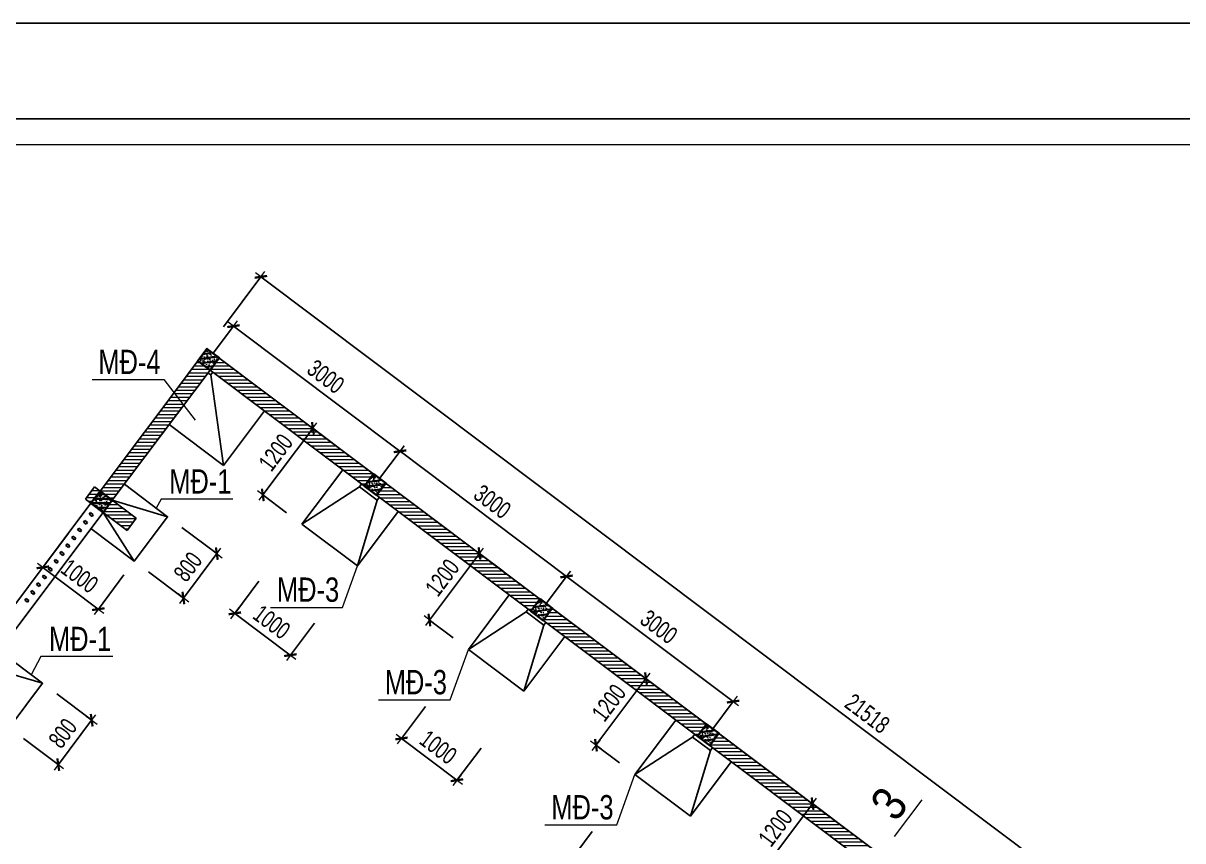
# Model space of a CAD drawing. Header units: millimetres. Extents: x 1360663 to 1465788, y -143522 to -69272.
# Drawn here: x 1401775 to 1418475, y -81044 to -69272 of the extents above; entities that cross this region are included whole.
import ezdxf
from ezdxf.enums import TextEntityAlignment as Align

# ---------------------------------------------------------------- set-up
doc = ezdxf.new("R2010")
doc.units = ezdxf.units.MM
doc.header["$MEASUREMENT"] = 0
doc.header["$PDMODE"] = 3
for name, color, linetype, lineweight in [('CDC-KHUNGTEN', 7, 'Continuous', 20), ('CDC_02.DIM', 1, 'Continuous', 18), ('CDC_03.BORDER', 3, 'Continuous', 25), ('CDC_06.TEXT', 2, 'Continuous', 18), ('CDC_07.TEXTCOL', 3, 'Continuous', 18), ('CDC_09.COLUMN', 4, 'Continuous', 35), ('CDC_10.HATCH', 251, 'Continuous', 9), ('CDC_11.NOTE', 8, 'Continuous', 18), ('Hatch1', 250, 'Continuous', 5)]:
    doc.layers.add(name, color=color, linetype=linetype, lineweight=lineweight)
doc.layers.add('CDC.10.HATCH', color=9, linetype='Continuous')
doc.styles.add('1', font='arial.ttf', dxfattribs={"width": 0.7})
doc.styles.add('ARIAL', font='arial.ttf', dxfattribs={"width": 0.85})
doc.styles.add('MIDTEXT', font='arial.ttf', dxfattribs={"width": 0.75, "height": 350})
doc.dimstyles.new('X1', dxfattribs={"dimtxt": 250, "dimasz": 0.8, "dimexe": 0, "dimexo": 0, "dimgap": 90, "dimtad": 1, "dimdec": 0, "dimzin": 13, "dimdsep": 46, "dimtxsty": '1', "dimblk1": 'CHEO', "dimblk2": 'CHEO', "dimsah": 1, "dimcen": 0, "dimclrd": 256, "dimclre": 256, "dimclrt": 3, "dimadec": 0, "dimazin": 0, "dimtfac": 1, "dimtdec": 0, "dimtix": 1, "dimtmove": 2, "dimatfit": 3, "dimldrblk": 'CHEO', "dimfxl": 1, "dimtolj": 1, "dimtzin": 13, "dimarcsym": 0})

# ---------------------------------------------------------------- blocks, each defined once
blk = doc.blocks.new('CHEO')
at = {"layer": 'CDC_02.DIM'}
for points in [[(-121, 0), (121, 0)], [(0, 121), (0, -121)]]:
    blk.add_lwpolyline(points, dxfattribs=at)
at = {"layer": 'CDC_02.DIM', "color": 2, "const_width": 40}
blk.add_lwpolyline([(80, 80), (-80, -81)], dxfattribs=at)
blk = doc.blocks.new('*D8')
at = {"layer": 'CDC_02.DIM', "lineweight": -2, "transparency": 16777216}
for p, q in [((1404658, -73644), (1405198, -72924)), ((1422403, -85847), (1405199, -72925)), ((1421863, -86567), (1422404, -85847))]:
    blk.add_line(p, q, dxfattribs=at)
at = {"layer": 'Defpoints', "color": 0, "transparency": 16777216}
for p in [(1405198, -72924), (1404658, -73644), (1421863, -86567)]:
    blk.add_point(p, dxfattribs=at)
at = {"layer": 'CDC_02.DIM', "lineweight": -2, "transparency": 16777216, "xscale": 0.8, "yscale": 0.8, "zscale": 0.8}
for p, rotation in [((1405198, -72924), 143.0896064855311), ((1422404, -85847), 323.0896064855311)]:
    blk.add_blockref('CHEO', p, dxfattribs=dict(at, rotation=rotation))
at = {"layer": 'CDC_02.DIM', "color": 3, "transparency": 16777216, "insert": (1413932, -79212), "char_height": 250, "attachment_point": 5, "rotation": 323.0896, "style": '1'}
blk.add_mtext('\\A1;21518', dxfattribs=at)
blk = doc.blocks.new('*D24')
at = {"layer": 'CDC_02.DIM', "lineweight": -2, "transparency": 16777216}
for p, q in [((1402258, -78930), (1402761, -79307)), ((1402281, -79946), (1402760, -79308)), ((1401778, -79569), (1402280, -79947))]:
    blk.add_line(p, q, dxfattribs=at)
at = {"layer": 'Defpoints', "color": 0, "transparency": 16777216}
for p in [(1402258, -78930), (1402761, -79307), (1401778, -79569)]:
    blk.add_point(p, dxfattribs=at)
at = {"layer": 'CDC_02.DIM', "lineweight": -2, "transparency": 16777216, "xscale": 0.8, "yscale": 0.8, "zscale": 0.8}
for p, rotation in [((1402761, -79307), 53.087991526199), ((1402280, -79947), 233.087991526199)]:
    blk.add_blockref('CHEO', p, dxfattribs=dict(at, rotation=rotation))
at = {"layer": 'CDC_02.DIM', "color": 3, "transparency": 16777216, "insert": (1402346, -79496), "char_height": 250, "attachment_point": 5, "rotation": 53.088, "style": '1'}
blk.add_mtext('\\A1;800', dxfattribs=at)
blk = doc.blocks.new('*D38')
at = {"layer": 'CDC_02.DIM', "lineweight": -2, "transparency": 16777216}
for p, q in [((1404060, -76531), (1404563, -76909)), ((1404083, -77548), (1404562, -76909)), ((1403580, -77171), (1404082, -77548))]:
    blk.add_line(p, q, dxfattribs=at)
at = {"layer": 'Defpoints', "color": 0, "transparency": 16777216}
for p in [(1404060, -76531), (1404563, -76909), (1403580, -77171)]:
    blk.add_point(p, dxfattribs=at)
at = {"layer": 'CDC_02.DIM', "lineweight": -2, "transparency": 16777216, "xscale": 0.8, "yscale": 0.8, "zscale": 0.8}
for p, rotation in [((1404563, -76909), 53.08799152621296), ((1404082, -77548), 233.087991526213)]:
    blk.add_blockref('CHEO', p, dxfattribs=dict(at, rotation=rotation))
at = {"layer": 'CDC_02.DIM', "color": 3, "transparency": 16777216, "insert": (1404148, -77098), "char_height": 250, "attachment_point": 5, "rotation": 53.088, "style": '1'}
blk.add_mtext('\\A1;800', dxfattribs=at)
blk = doc.blocks.new('*D39')
at = {"layer": 'CDC_02.DIM', "lineweight": -2, "transparency": 16777216}
for p, q in [((1402426, -76615), (1402057, -77107)), ((1402856, -77707), (1402058, -77107)), ((1403226, -77216), (1402857, -77708))]:
    blk.add_line(p, q, dxfattribs=at)
at = {"layer": 'Defpoints', "color": 0, "transparency": 16777216}
for p in [(1402426, -76615), (1402057, -77107), (1403226, -77216)]:
    blk.add_point(p, dxfattribs=at)
at = {"layer": 'CDC_02.DIM', "lineweight": -2, "transparency": 16777216, "xscale": 0.8, "yscale": 0.8, "zscale": 0.8}
for p, rotation in [((1402057, -77107), 143.087991527727), ((1402857, -77708), 323.087991527727)]:
    blk.add_blockref('CHEO', p, dxfattribs=dict(at, rotation=rotation))
at = {"layer": 'CDC_02.DIM', "color": 3, "transparency": 16777216, "insert": (1402588, -77233), "char_height": 250, "attachment_point": 5, "rotation": 323.088, "style": '1'}
blk.add_mtext('\\A1;1000', dxfattribs=at)
blk = doc.blocks.new('*D185')
at = {"layer": 'CDC_02.DIM', "lineweight": -2, "transparency": 16777216}
for p, q in [((1412423, -81468), (1413143, -80510)), ((1413484, -80766), (1413143, -80509)), ((1412764, -81725), (1412422, -81469))]:
    blk.add_line(p, q, dxfattribs=at)
at = {"layer": 'Defpoints', "color": 0, "transparency": 16777216}
for p in [(1413143, -80509), (1413484, -80766), (1412764, -81725)]:
    blk.add_point(p, dxfattribs=at)
at = {"layer": 'CDC_02.DIM', "lineweight": -2, "transparency": 16777216, "xscale": 0.8, "yscale": 0.8, "zscale": 0.8}
for p, rotation in [((1413143, -80509), 53.08960648164862), ((1412422, -81469), 233.0896064816486)]:
    blk.add_blockref('CHEO', p, dxfattribs=dict(at, rotation=rotation))
at = {"layer": 'CDC_02.DIM', "color": 3, "transparency": 16777216, "insert": (1412609, -80858), "char_height": 250, "attachment_point": 5, "rotation": 53.0896, "style": '1'}
blk.add_mtext('\\A1;1200', dxfattribs=at)
blk = doc.blocks.new('*D187')
at = {"layer": 'CDC_02.DIM', "lineweight": -2, "transparency": 16777216}
for p, q in [((1410024, -79666), (1410744, -78708)), ((1411086, -78964), (1410744, -78708)), ((1410365, -79923), (1410024, -79667))]:
    blk.add_line(p, q, dxfattribs=at)
at = {"layer": 'Defpoints', "color": 0, "transparency": 16777216}
for p in [(1410744, -78708), (1411086, -78964), (1410365, -79923)]:
    blk.add_point(p, dxfattribs=at)
at = {"layer": 'CDC_02.DIM', "lineweight": -2, "transparency": 16777216, "xscale": 0.8, "yscale": 0.8, "zscale": 0.8}
for p, rotation in [((1410744, -78708), 53.08960648159528), ((1410024, -79667), 233.0896064815953)]:
    blk.add_blockref('CHEO', p, dxfattribs=dict(at, rotation=rotation))
at = {"layer": 'CDC_02.DIM', "color": 3, "transparency": 16777216, "insert": (1410210, -79057), "char_height": 250, "attachment_point": 5, "rotation": 53.0896, "style": '1'}
blk.add_mtext('\\A1;1200', dxfattribs=at)
blk = doc.blocks.new('*D188')
at = {"layer": 'CDC_02.DIM', "lineweight": -2, "transparency": 16777216}
for p, q in [((1409968, -80910), (1409621, -81373)), ((1410420, -81973), (1409621, -81373)), ((1410768, -81511), (1410420, -81973))]:
    blk.add_line(p, q, dxfattribs=at)
at = {"layer": 'Defpoints', "color": 0, "transparency": 16777216}
for p in [(1409968, -80910), (1409621, -81373), (1410768, -81511)]:
    blk.add_point(p, dxfattribs=at)
at = {"layer": 'CDC_02.DIM', "lineweight": -2, "transparency": 16777216, "xscale": 0.8, "yscale": 0.8, "zscale": 0.8}
for p, rotation in [((1409621, -81373), 143.089606478532), ((1410420, -81973), 323.0896064785321)]:
    blk.add_blockref('CHEO', p, dxfattribs=dict(at, rotation=rotation))
at = {"layer": 'CDC_02.DIM', "color": 3, "transparency": 16777216, "insert": (1410151, -81499), "char_height": 250, "attachment_point": 5, "rotation": 323.0896, "style": '1'}
blk.add_mtext('\\A1;1000', dxfattribs=at)
blk = doc.blocks.new('*D189')
at = {"layer": 'CDC_02.DIM', "lineweight": -2, "transparency": 16777216}
for p, q in [((1407625, -77865), (1408345, -76907)), ((1408687, -77162), (1408346, -76906)), ((1407966, -78122), (1407625, -77865))]:
    blk.add_line(p, q, dxfattribs=at)
at = {"layer": 'Defpoints', "color": 0, "transparency": 16777216}
for p in [(1408346, -76906), (1408687, -77162), (1407966, -78122)]:
    blk.add_point(p, dxfattribs=at)
at = {"layer": 'CDC_02.DIM', "lineweight": -2, "transparency": 16777216, "xscale": 0.8, "yscale": 0.8, "zscale": 0.8}
for p, rotation in [((1408346, -76906), 53.08960648161265), ((1407625, -77865), 233.0896064816126)]:
    blk.add_blockref('CHEO', p, dxfattribs=dict(at, rotation=rotation))
at = {"layer": 'CDC_02.DIM', "color": 3, "transparency": 16777216, "insert": (1407811, -77255), "char_height": 250, "attachment_point": 5, "rotation": 53.0896, "style": '1'}
blk.add_mtext('\\A1;1200', dxfattribs=at)
blk = doc.blocks.new('*D190')
at = {"layer": 'CDC_02.DIM', "lineweight": -2, "transparency": 16777216}
for p, q in [((1407569, -79109), (1407222, -79571)), ((1408021, -80171), (1407223, -79571)), ((1408369, -79709), (1408022, -80171))]:
    blk.add_line(p, q, dxfattribs=at)
at = {"layer": 'Defpoints', "color": 0, "transparency": 16777216}
for p in [(1407569, -79109), (1407222, -79571), (1408369, -79709)]:
    blk.add_point(p, dxfattribs=at)
at = {"layer": 'CDC_02.DIM', "lineweight": -2, "transparency": 16777216, "xscale": 0.8, "yscale": 0.8, "zscale": 0.8}
for p, rotation in [((1407222, -79571), 143.0896064785387), ((1408022, -80171), 323.0896064785387)]:
    blk.add_blockref('CHEO', p, dxfattribs=dict(at, rotation=rotation))
at = {"layer": 'CDC_02.DIM', "color": 3, "transparency": 16777216, "insert": (1407753, -79697), "char_height": 250, "attachment_point": 5, "rotation": 323.0896, "style": '1'}
blk.add_mtext('\\A1;1000', dxfattribs=at)
blk = doc.blocks.new('*D191')
at = {"layer": 'CDC_02.DIM', "lineweight": -2, "transparency": 16777216}
for p, q in [((1405227, -76063), (1405946, -75105)), ((1406288, -75361), (1405947, -75104)), ((1405567, -76320), (1405226, -76064))]:
    blk.add_line(p, q, dxfattribs=at)
at = {"layer": 'Defpoints', "color": 0, "transparency": 16777216}
for p in [(1405947, -75104), (1406288, -75361), (1405567, -76320)]:
    blk.add_point(p, dxfattribs=at)
at = {"layer": 'CDC_02.DIM', "lineweight": -2, "transparency": 16777216, "xscale": 0.8, "yscale": 0.8, "zscale": 0.8}
for p, rotation in [((1405947, -75104), 53.08960648164819), ((1405226, -76064), 233.0896064816482)]:
    blk.add_blockref('CHEO', p, dxfattribs=dict(at, rotation=rotation))
at = {"layer": 'CDC_02.DIM', "color": 3, "transparency": 16777216, "insert": (1405413, -75453), "char_height": 250, "attachment_point": 5, "rotation": 53.0896, "style": '1'}
blk.add_mtext('\\A1;1200', dxfattribs=at)
blk = doc.blocks.new('*D192')
at = {"layer": 'CDC_02.DIM', "lineweight": -2, "transparency": 16777216}
for p, q in [((1405170, -77307), (1404823, -77769)), ((1405622, -78369), (1404824, -77770)), ((1405970, -77908), (1405623, -78370))]:
    blk.add_line(p, q, dxfattribs=at)
at = {"layer": 'Defpoints', "color": 0, "transparency": 16777216}
for p in [(1405170, -77307), (1404823, -77769), (1405970, -77908)]:
    blk.add_point(p, dxfattribs=at)
at = {"layer": 'CDC_02.DIM', "lineweight": -2, "transparency": 16777216, "xscale": 0.8, "yscale": 0.8, "zscale": 0.8}
for p, rotation in [((1404823, -77769), 143.0896064785234), ((1405623, -78370), 323.0896064785234)]:
    blk.add_blockref('CHEO', p, dxfattribs=dict(at, rotation=rotation))
at = {"layer": 'CDC_02.DIM', "color": 3, "transparency": 16777216, "insert": (1405354, -77895), "char_height": 250, "attachment_point": 5, "rotation": 323.0896, "style": '1'}
blk.add_mtext('\\A1;1000', dxfattribs=at)
blk = doc.blocks.new('*D331')
at = {"layer": 'CDC_02.DIM', "lineweight": -2, "transparency": 16777216}
for p, q in [((1406908, -75826), (1407202, -75435)), ((1407202, -75436), (1409600, -77237)), ((1409307, -77628), (1409600, -77237))]:
    blk.add_line(p, q, dxfattribs=at)
at = {"layer": 'Defpoints', "color": 0, "transparency": 16777216}
for p in [(1406908, -75826), (1409600, -77237), (1409307, -77628)]:
    blk.add_point(p, dxfattribs=at)
at = {"layer": 'CDC_02.DIM', "lineweight": -2, "transparency": 16777216, "xscale": 0.8, "yscale": 0.8, "zscale": 0.8}
for p, rotation in [((1407202, -75435), 143.089606481609), ((1409600, -77237), 323.0896064816089)]:
    blk.add_blockref('CHEO', p, dxfattribs=dict(at, rotation=rotation))
at = {"layer": 'CDC_02.DIM', "color": 3, "transparency": 16777216, "insert": (1408532, -76162), "char_height": 250, "attachment_point": 5, "rotation": 323.0896, "style": '1'}
blk.add_mtext('\\A1;3000', dxfattribs=at)
blk = doc.blocks.new('*D332')
at = {"layer": 'CDC_02.DIM', "lineweight": -2, "transparency": 16777216}
for p, q in [((1409307, -77628), (1409600, -77237)), ((1409601, -77238), (1411998, -79038)), ((1411706, -79430), (1411999, -79039))]:
    blk.add_line(p, q, dxfattribs=at)
at = {"layer": 'Defpoints', "color": 0, "transparency": 16777216}
for p in [(1409307, -77628), (1411999, -79039), (1411706, -79430)]:
    blk.add_point(p, dxfattribs=at)
at = {"layer": 'CDC_02.DIM', "lineweight": -2, "transparency": 16777216, "xscale": 0.8, "yscale": 0.8, "zscale": 0.8}
for p, rotation in [((1409600, -77237), 143.0896064814993), ((1411999, -79039), 323.0896064814993)]:
    blk.add_blockref('CHEO', p, dxfattribs=dict(at, rotation=rotation))
at = {"layer": 'CDC_02.DIM', "color": 3, "transparency": 16777216, "insert": (1410930, -77964), "char_height": 250, "attachment_point": 5, "rotation": 323.0896, "style": '1'}
blk.add_mtext('\\A1;3000', dxfattribs=at)
blk = doc.blocks.new('*D333')
at = {"layer": 'CDC_02.DIM', "lineweight": -2, "transparency": 16777216}
for p, q in [((1404509, -74024), (1404803, -73634)), ((1407201, -75435), (1404803, -73634)), ((1406908, -75826), (1407202, -75435))]:
    blk.add_line(p, q, dxfattribs=at)
at = {"layer": 'Defpoints', "color": 0, "transparency": 16777216}
for p in [(1404803, -73634), (1404509, -74024), (1406908, -75826)]:
    blk.add_point(p, dxfattribs=at)
at = {"layer": 'CDC_02.DIM', "lineweight": -2, "transparency": 16777216, "xscale": 0.8, "yscale": 0.8, "zscale": 0.8}
for p, rotation in [((1404803, -73634), 143.0896064814993), ((1407202, -75435), 323.0896064814993)]:
    blk.add_blockref('CHEO', p, dxfattribs=dict(at, rotation=rotation))
at = {"layer": 'CDC_02.DIM', "color": 3, "transparency": 16777216, "insert": (1406133, -74361), "char_height": 250, "attachment_point": 5, "rotation": 323.0896, "style": '1'}
blk.add_mtext('\\A1;3000', dxfattribs=at)
blk = doc.blocks.new('Khung tên chuẩn')
at = {"layer": 'CDC-KHUNGTEN'}
blk.add_lwpolyline([(30654, -246309), (30654, -189709), (-40446, -189709), (-40446, -246309)], close=True, dxfattribs=at)
at = {"layer": 'CDC.10.HATCH', "color": 8}
blk.add_lwpolyline([(-40746, -246609), (38754, -246609), (38754, -189409), (-40746, -189409)], close=True, dxfattribs=at)
at = {"layer": 'Defpoints', "color": 1}
blk.add_lwpolyline([(-44246, -247709), (-44246, -188309), (39854, -188309), (39854, -247709), (-44246, -247709)], close=True, dxfattribs=at)

msp = doc.modelspace()

# ---------------------------------------------------------------- hatches: boundary and pattern name
at = {"layer": 'CDC_10.HATCH'}
h = msp.add_hatch(dxfattribs=at)
h.set_pattern_fill('BT-01', color=256, scale=15, angle=53.08723, style=0, pattern_type=2)
h.set_pattern_definition([(3.0872304, (397541.08, -1351970.21), (57.0917736, 91.6762205), [11.25, -123.75]), (58.0872304, (397541.08, -1351970.21), (77.712301, -84.4056245), [9, -99]), (312.6358304, (397545.84, -1351962.57), (134.8040676, 7.270701), [9.5610285, -105.171317]), (6.90303, (397565.07, -1351988.23), (76.296366, 142.908588), [16.875, -185.625]), (316.45163, (397571.43, -1351976.32), (201.032056, 24.3385), [14.341543, -157.75695]), (61.90303, (397565.07, -1351988.23), (201.032075, 24.338343), [13.5, -148.5]), (32.0872304, (397568.08, -1351971.73), (5.4880766, 107.86047), [11.25, -123.75]), (87.0872304, (397568.08, -1351971.73), (108.8893685, -36.1471515), [9, -99]), (341.6358304, (397568.54, -1351962.74), (114.377388, 71.713407), [9.5610285, -105.171317]), (15.5872304, (397541.082, -1351970.21), (41.0203117, -28.5319659), [0, -97.8, 0, -100.5, 0, -99.375]), (45.5872304, (397541.08, -1351970.21), (71.0027043, -3.981839), [0, -57.3, 0, -95.55, 0, -37.875]), (85.5872304, (397520.992, -1351996.953), (45.3868732, 66.0546883), [0, -37.5, 0, -117, 0, -155.2500001]), (95.5872304, (397511.98, -1352008.946), (64.5449585, 60.9246128), [0, -48.75, 0, -77.7, 0, -110.25]), (8.0872304, (397541.08, -1351970.21), (8.968387, -63.1160086), []), (8.0872304, (397555.774, -1351981.244), (8.968387, -63.1160086), [])])
h.paths.add_polyline_path([(1404289.3, -74134.3), (1404421.4, -73958.4), (1404597.3, -74090.5), (1404465.2, -74266.4)])
h = msp.add_hatch(dxfattribs=at)
h.set_pattern_fill('ANSI31', color=256, scale=400, angle=-45, style=0)
h.set_pattern_definition([(2e-12, (-206775.186, -126955.05), (-2e-12, 50), [])])
h.paths.add_polyline_path([(1402881.6, -76008.4), (1403057.5, -76140.5), (1404465.2, -74266.4), (1404289.3, -74134.3)])
h = msp.add_hatch(dxfattribs=at)
h.set_pattern_fill('ANSI31', color=256, scale=400, angle=315, style=0)
h.set_pattern_definition([(2e-12, (-206775.186, -126955.05), (-2e-12, 50), [])])
edge = h.paths.add_edge_path()
edge.add_line((1404597.3, -74090.5), (1406820.2, -75760.1))
edge.add_line((1406820.2, -75760.1), (1406688, -75936))
edge.add_line((1406688, -75936), (1404465.2, -74266.4))
edge.add_line((1404465.2, -74266.4), (1404597.3, -74090.5))
h = msp.add_hatch(dxfattribs=at)
h.set_pattern_fill('BT-01', color=256, scale=15, angle=-36.91039, style=0, pattern_type=2)
h.set_pattern_definition([(13.0896065, (88945.766, 854571.18), (80.372562, -72.140497), [11.25, -123.75]), (318.0896065, (88945.77, 854571.18), (51.119742, 102.714571), [9, -99]), (63.5410065, (88952.46, 854565.17), (131.492327, 30.5739714), [9.5610285, -105.171317]), (9.2738065, (88963.78, 854595.17), (113.09026, -115.993936), [16.875, -185.625]), (59.725206, (88973.2, 854585.5), (199.853248, 32.633256), [14.341543, -157.75695]), (314.273806, (88963.78, 854595.17), (199.853222, 32.633412), [13.5, -148.5]), (344.0896065, (88971.27, 854580.17), (35.3210197, -102.0608915), [11.25, -123.75]), (289.0896065, (88971.27, 854580.17), (94.507346, 65.052845), [9, -99]), (34.5410065, (88974.22, 854571.66), (129.828336, -37.008147), [9.5610285, -105.171317]), (0.5896065, (88945.766, 854571.184), (31.4470823, 38.8306588), [0, -97.8, 0, -100.5, 0, -99.375]), (330.5896065, (88945.766, 854571.184), (67.0820995, 23.6057402), [0, -57.3, 0, -95.55, 0, -37.875]), (290.5896065, (88919.02, 854591.273), (61.9928686, -50.7944323), [0, -37.5, 0, -117, 0, -155.25]), (280.5896065, (88907.026, 854600.28), (78.9631624, -40.5299776), [0, -48.75, 0, -77.7, 0, -110.25]), (8.0896065, (88945.766, 854571.184), (-8.9710044, 63.1156366), []), (8.0896065, (88956.8, 854585.876), (-8.9710044, 63.1156366), [])])
h.paths.add_polyline_path([(1406688, -75936), (1406864, -76068.1), (1406996.1, -75892.2), (1406820.2, -75760.1)])
h = msp.add_hatch(dxfattribs=at)
h.set_pattern_fill('ANSI31', color=256, scale=400, angle=-45, style=0)
h.set_pattern_definition([(2e-12, (1375296.183, -64202.34), (-2e-12, 50), [])])
h.paths.add_polyline_path([(1403270.5, -76575.8), (1403402.6, -76399.9), (1403057.5, -76140.6), (1402925.3, -76316.5)])
h.paths.add_polyline_path([(1402881.6, -76008.4), (1402881.2, -76008.1), (1402803.2, -75949.5), (1402671, -76125.4), (1402749.1, -76184)])
h = msp.add_hatch(dxfattribs=at)
h.set_pattern_fill('ANSI31', color=256, scale=400, angle=315, style=0)
h.set_pattern_definition([(2e-12, (-204376.46, -128756.745), (-2e-12, 50), [])])
edge = h.paths.add_edge_path()
edge.add_line((1406996.1, -75892.2), (1409218.9, -77561.8))
edge.add_line((1409218.9, -77561.8), (1409086.8, -77737.7))
edge.add_line((1409086.8, -77737.7), (1406863.9, -76068.1))
edge.add_line((1406863.9, -76068.1), (1406996.1, -75892.2))
h = msp.add_hatch(dxfattribs=at)
h.set_pattern_fill('BT-01', color=256, scale=15, angle=-45, style=0, pattern_type=2)
h.set_pattern_definition([(5, (1375296.18, -64202.34), (69.42106, -82.7328), [11.25, -123.75]), (310, (1375296.18, -64202.34), (65.06522, 94.49883), [9, -99]), (55.4514, (1375301.97, -64209.24), (134.4863, 11.76592), [9.56103, -105.1713]), (1.1842, (1375317.4, -64181.13), (95.64206, -130.75395), [16.875, -185.625]), (51.6356, (1375325.37, -64192.02), (202.45675, 4.18485), [14.3415, -157.75695]), (306.1842, (1375317.4, -64181.13), (202.45675, 4.185), [13.5, -148.5]), (336, (1375322.7, -64197.04), (20.60737, -106.01574), [11.25, -123.75]), (281, (1375322.7, -64197.04), (102.72127, 51.1063), [9, -99]), (26.4514, (1375324.42, -64205.87), (123.3286, -54.90954), [9.56103, -105.1713]), (352.5, (1375296.183, -64202.34), (36.598473, 34.01898), [0, -97.8, 0, -100.5, 0, -99.375]), (322.5, (1375296.183, -64202.34), (69.73642, 13.93094), [0, -57.3, 0, -95.55, 0, -37.875]), (282.5, (1375272.53, -64178.69), (54.228114, -59.012725), [0, -37.5, 0, -117, 0, -155.25]), (272.5, (1375261.924, -64168.08), (72.47397, -51.2385), [0, -48.75, 0, -77.7, 0, -110.25]), (2e-12, (1375296.183, -64202.34), (-2e-12, 63.75), []), (2e-12, (1375309.176, -64189.35), (-2e-12, 63.75), [])])
edge = h.paths.add_edge_path()
edge.add_line((1403057.5, -76140.6), (1402925.3, -76316.5))
edge.add_line((1402925.3, -76316.5), (1402749.1, -76184))
edge.add_line((1402749.1, -76184), (1402881.6, -76008.4))
edge.add_line((1402881.6, -76008.4), (1403057.5, -76140.5))
h = msp.add_hatch(dxfattribs=at)
h.set_pattern_fill('BT-01', color=256, scale=15, angle=-36.91039, style=0, pattern_type=2)
h.set_pattern_definition([(13.0896065, (91344.49, 852769.49), (80.372562, -72.140497), [11.25, -123.75]), (318.0896065, (91344.49, 852769.49), (51.119742, 102.714571), [9, -99]), (63.5410065, (91351.19, 852763.48), (131.492327, 30.5739714), [9.5610285, -105.171317]), (9.2738065, (91362.51, 852793.48), (113.09026, -115.993936), [16.875, -185.625]), (59.725206, (91371.93, 852783.81), (199.853248, 32.633256), [14.341543, -157.75695]), (314.273806, (91362.51, 852793.48), (199.853222, 32.633412), [13.5, -148.5]), (344.0896065, (91370, 852778.47), (35.3210197, -102.0608915), [11.25, -123.75]), (289.0896065, (91370, 852778.47), (94.507346, 65.052845), [9, -99]), (34.5410065, (91372.94, 852769.97), (129.828336, -37.008147), [9.5610285, -105.171317]), (0.5896065, (91344.493, 852769.49), (31.4470823, 38.8306588), [0, -97.8, 0, -100.5, 0, -99.375]), (330.5896065, (91344.493, 852769.49), (67.0820995, 23.6057402), [0, -57.3, 0, -95.55, 0, -37.875]), (290.5896065, (91317.747, 852789.577), (61.9928686, -50.7944323), [0, -37.5, 0, -117, 0, -155.25]), (280.5896065, (91305.75, 852798.586), (78.9631624, -40.5299776), [0, -48.75, 0, -77.7, 0, -110.25]), (8.0896065, (91344.49, 852769.49), (-8.9710044, 63.1156366), []), (8.0896065, (91355.53, 852784.18), (-8.9710044, 63.1156366), [])])
h.paths.add_polyline_path([(1409086.8, -77737.7), (1409262.7, -77869.8), (1409394.8, -77693.9), (1409218.9, -77561.8)])
h = msp.add_hatch(dxfattribs=at)
h.set_pattern_fill('ANSI31', color=256, scale=400, angle=315, style=0)
h.set_pattern_definition([(2e-12, (-201977.73, -130558.44), (-2e-12, 50), [])])
edge = h.paths.add_edge_path()
edge.add_line((1409394.8, -77693.9), (1411617.6, -79363.5))
edge.add_line((1411617.6, -79363.5), (1411485.5, -79539.4))
edge.add_line((1411485.5, -79539.4), (1409262.7, -77869.8))
edge.add_line((1409262.7, -77869.8), (1409394.8, -77693.9))
h = msp.add_hatch(dxfattribs=at)
h.set_pattern_fill('BT-01', color=256, scale=15, angle=-36.91039, style=0, pattern_type=2)
h.set_pattern_definition([(13.0896065, (93743.22, 850967.79), (80.372562, -72.140497), [11.25, -123.75]), (318.0896065, (93743.22, 850967.79), (51.119742, 102.714571), [9, -99]), (63.5410065, (93749.92, 850961.78), (131.492327, 30.5739714), [9.5610285, -105.171317]), (9.2738065, (93761.24, 850991.78), (113.09026, -115.993936), [16.875, -185.625]), (59.725206, (93770.66, 850982.11), (199.853248, 32.633256), [14.341543, -157.75695]), (314.273806, (93761.24, 850991.78), (199.853222, 32.633412), [13.5, -148.5]), (344.0896065, (93768.73, 850976.77), (35.3210197, -102.0608915), [11.25, -123.75]), (289.0896065, (93768.73, 850976.77), (94.507346, 65.052845), [9, -99]), (34.5410065, (93771.67, 850968.27), (129.828336, -37.008147), [9.5610285, -105.171317]), (0.5896065, (93743.22, 850967.792), (31.4470823, 38.8306588), [0, -97.8, 0, -100.5, 0, -99.375]), (330.5896065, (93743.22, 850967.79), (67.0820995, 23.6057402), [0, -57.3, 0, -95.55, 0, -37.875]), (290.5896065, (93716.474, 850987.88), (61.9928686, -50.7944323), [0, -37.5, 0, -117, 0, -155.25]), (280.5896065, (93704.48, 850996.89), (78.9631624, -40.5299776), [0, -48.75, 0, -77.7, 0, -110.25]), (8.0896065, (93743.22, 850967.79), (-8.9710044, 63.1156366), []), (8.0896065, (93754.255, 850982.485), (-8.9710044, 63.1156366), [])])
h.paths.add_polyline_path([(1411485.5, -79539.4), (1411661.4, -79671.5), (1411793.5, -79495.6), (1411617.6, -79363.5)])
h = msp.add_hatch(dxfattribs=at)
h.set_pattern_fill('ANSI31', color=256, scale=400, angle=315, style=0)
h.set_pattern_definition([(2e-12, (-199579.005, -132360.136), (-2e-12, 50), [])])
edge = h.paths.add_edge_path()
edge.add_line((1411793.5, -79495.6), (1414016.4, -81165.2))
edge.add_line((1414016.4, -81165.2), (1413884.2, -81341.1))
edge.add_line((1413884.2, -81341.1), (1411661.4, -79671.5))
edge.add_line((1411661.4, -79671.5), (1411793.5, -79495.6))

# ---------------------------------------------------------------- linework, layer by layer
at = {"layer": 'CDC_03.BORDER'}
for p, q in [((1404421.4, -73958.4), (1403610.6, -75037.8)), ((1403610.7, -75037.8), (1404421.4, -73958.4)), ((1404421.4, -73958.4), (1421627.1, -86881.7)), ((1404660.2, -75638.6), (1404475.2, -74336.4)), ((1405248.8, -74855), (1404660.2, -75638.6)), ((1403610.6, -75037.8), (1403520.5, -75157.7)), ((1403520.6, -75157.7), (1403610.7, -75037.8)), ((1403610.7, -75037.8), (1403610.6, -75037.8)), ((1403876.6, -75050), (1404660.2, -75638.6)), ((1403520.5, -75157.7), (1402881.5, -76008.4)), ((1402881.6, -76008.4), (1403520.6, -75157.7)), ((1403520.6, -75157.7), (1403520.5, -75157.7)), ((1403786.6, -75169.9), (1403696.5, -75289.9)), ((1406376.2, -75701.8), (1405787.7, -76485.4)), ((1402803.2, -75949.5), (1402671, -76125.4)), ((1402881.5, -76008.4), (1402803.2, -75949.5)), ((1405787.7, -76485.4), (1406618, -75946)), ((1402671, -76125.4), (1402749.4, -76184.3)), ((1402881.6, -76008.4), (1402881.5, -76008.5)), ((1402881.5, -76008.4), (1402881.6, -76008.4)), ((1403057.4, -76140.6), (1402881.5, -76008.5)), ((1403057.5, -76140.6), (1402881.6, -76008.4)), ((1403057.5, -76140.6), (1403057.4, -76140.6)), ((1403057.5, -76140.5), (1403855.2, -76377.3)), ((1403057.5, -76140.6), (1403402.6, -76399.9)), ((1406873.9, -76138.1), (1406587.2, -77085.9)), ((1402749.4, -76184.3), (1401079.7, -78407)), ((1402749.5, -76184.3), (1401079.8, -78407.1)), ((1402925.3, -76316.5), (1401255.7, -78539.3)), ((1402744.5, -76318.8), (1402726.5, -76342.8)), ((1402784.5, -76348.9), (1402744.5, -76318.8)), ((1402749.4, -76184.3), (1402749.5, -76184.3)), ((1402749.5, -76184.3), (1402925.3, -76316.5)), ((1403374.7, -77016.9), (1402925.3, -76316.5)), ((1402925.3, -76316.5), (1403270.5, -76575.8)), ((1407175.8, -76302.4), (1406587.2, -77085.9)), ((1402660.2, -76431.2), (1402642.1, -76455.2)), ((1402642.1, -76455.2), (1402682.1, -76485.2)), ((1402700.1, -76461.2), (1402660.2, -76431.2)), ((1402682.1, -76485.2), (1402700.1, -76461.2)), ((1402726.5, -76342.8), (1402766.5, -76372.9)), ((1402766.5, -76372.9), (1402784.5, -76348.9)), ((1403270.5, -76575.8), (1403402.6, -76399.9)), ((1405787.7, -76485.4), (1406587.2, -77085.9)), ((1402491.4, -76655.8), (1402473.3, -76679.8)), ((1402531.3, -76685.9), (1402491.4, -76655.8)), ((1402575.8, -76543.5), (1402557.7, -76567.5)), ((1402557.7, -76567.5), (1402597.7, -76597.5)), ((1402615.7, -76573.5), (1402575.8, -76543.5)), ((1402597.7, -76597.5), (1402615.7, -76573.5)), ((1402407, -76768.2), (1402389, -76792.1)), ((1402389, -76792.1), (1402428.9, -76822.2)), ((1402446.9, -76798.2), (1402407, -76768.2)), ((1402428.9, -76822.2), (1402446.9, -76798.2)), ((1402473.3, -76679.8), (1402513.3, -76709.9)), ((1402513.3, -76709.9), (1402531.3, -76685.9)), ((1402322.6, -76880.5), (1402304.6, -76904.5)), ((1402304.6, -76904.5), (1402344.5, -76934.5)), ((1402362.6, -76910.5), (1402322.6, -76880.5)), ((1402344.5, -76934.5), (1402362.6, -76910.5)), ((1402153.8, -77105.2), (1402135.8, -77129.1)), ((1402135.8, -77129.1), (1402175.8, -77159.2)), ((1402193.8, -77135.2), (1402153.8, -77105.2)), ((1402175.8, -77159.2), (1402193.8, -77135.2)), ((1402238.2, -76992.8), (1402220.2, -77016.8)), ((1402220.2, -77016.8), (1402260.1, -77046.8)), ((1402278.2, -77022.9), (1402238.2, -76992.8)), ((1402260.1, -77046.8), (1402278.2, -77022.9)), ((1402069.4, -77217.5), (1402051.4, -77241.5)), ((1402051.4, -77241.5), (1402091.4, -77271.5)), ((1402109.4, -77247.5), (1402069.4, -77217.5)), ((1402091.4, -77271.5), (1402109.4, -77247.5)), ((1401900.6, -77442.1), (1401882.6, -77466.1)), ((1401882.6, -77466.1), (1401922.6, -77496.2)), ((1401940.6, -77472.2), (1401900.6, -77442.1)), ((1401922.6, -77496.2), (1401940.6, -77472.2)), ((1401985, -77329.8), (1401967, -77353.8)), ((1401967, -77353.8), (1402007, -77383.8)), ((1402025, -77359.9), (1401985, -77329.8)), ((1402007, -77383.8), (1402025, -77359.9)), ((1401816.2, -77554.5), (1401798.2, -77578.5)), ((1401798.2, -77578.5), (1401838.2, -77608.5)), ((1401856.2, -77584.5), (1401816.2, -77554.5)), ((1401838.2, -77608.5), (1401856.2, -77584.5)), ((1408774.9, -77503.5), (1408186.4, -78287.1)), ((1408186.4, -78287.1), (1409016.8, -77747.7)), ((1409272.6, -77939.8), (1408986, -78887.6)), ((1409574.5, -78104.1), (1408986, -78887.6)), ((1408186.4, -78287.1), (1408986, -78887.6)), ((1401255.7, -78539.2), (1402053.5, -78775.9)), ((1411173.7, -79305.2), (1410585.1, -80088.8)), ((1410585.1, -80088.8), (1411415.5, -79549.4)), ((1411671.4, -79741.5), (1411384.7, -80689.3)), ((1411973.2, -79905.8), (1411384.7, -80689.3)), ((1410585.1, -80088.8), (1411384.7, -80689.3))]:
    msp.add_line(p, q, dxfattribs=at)
for points in [[(1404421.4, -73958.4), (1421628.3, -86882.6), (1422876.5, -87757.6), (1423802.9, -88320.2), (1424180.7, -88549.7), (1424180.8, -88549.7), (1424181, -88549.9), (1425533.9, -89254.5), (1426930.1, -89869), (1426930.6, -89869.2), (1427449.3, -90058), (1428364.5, -90391), (1429828.1, -90817.2), (1429828.8, -90817.4), (1431337.8, -91150.7), (1431338.4, -91150.8), (1432866.3, -91383.1), (1432866.7, -91383.1), (1434406.9, -91513.5), (1435952.7, -91541.2), (1448292.9, -91893.2)], [(1403057.5, -76140.6), (1404465.2, -74266.4), (1421499.1, -87060.6), (1422756.2, -87941.9), (1423688.7, -88508.3), (1424090.6, -88752.4), (1424097.6, -88754.5), (1425438.7, -89453), (1426844.7, -90071.8), (1426852, -90074.8), (1427374.1, -90264.7), (1428296.1, -90600.2), (1429773.5, -91030.5), (1429781.4, -91032.2), (1431297.5, -91367.1), (1431305.3, -91368.3), (1432840.4, -91601.7), (1432848.1, -91602.4), (1434395.6, -91733.3), (1435947.6, -91761.2), (1448072.9, -92107), (1448072.9, -137397.4), (1445572.9, -137397.4)]]:
    msp.add_lwpolyline(points, dxfattribs=at)
at = {"layer": 'CDC_03.BORDER', "flags": 128}
for points in [[(1404505.2, -74296.5), (1404475.2, -74336.4), (1404435.2, -74306.4)], [(1403231.6, -75908.7), (1403855.2, -76377.3), (1403374.7, -77016.9), (1402751.2, -76548.3)], [(1406648.1, -75906), (1406618, -75946), (1406873.9, -76138.1), (1406903.9, -76098.2)], [(1409046.8, -77707.7), (1409016.8, -77747.7), (1409272.6, -77939.8), (1409302.7, -77899.9)], [(1401429.9, -78307.4), (1402053.5, -78775.9), (1401573, -79415.6), (1400949.4, -78947)], [(1411445.5, -79509.4), (1411415.5, -79549.4), (1411671.4, -79741.5), (1411701.4, -79701.6)]]:
    msp.add_lwpolyline(points, dxfattribs=at)
at = {"layer": 'CDC_09.COLUMN', "flags": 128}
for points in [[(1404289.3, -74134.3), (1404465.2, -74266.4), (1404597.3, -74090.5), (1404421.4, -73958.4)], [(1404289.3, -74134.3), (1404421.4, -73958.4), (1404597.3, -74090.5), (1404465.2, -74266.4)], [(1406688, -75936), (1406864, -76068.1), (1406996.1, -75892.2), (1406820.2, -75760.1)], [(1409086.8, -77737.7), (1409262.7, -77869.8), (1409394.8, -77693.9), (1409218.9, -77561.8)], [(1411485.5, -79539.4), (1411661.4, -79671.5), (1411793.5, -79495.6), (1411617.6, -79363.5)]]:
    msp.add_lwpolyline(points, close=True, dxfattribs=at)
msp.add_lwpolyline([(1403057.5, -76140.6), (1402925.3, -76316.5), (1402749.1, -76184), (1402881.6, -76008.4), (1403057.5, -76140.5)], dxfattribs=at)
msp.add_lwpolyline([(1403057.5, -76140.6), (1402925.3, -76316.5), (1402749.1, -76184), (1402881.6, -76008.4), (1403057.5, -76140.5)], dxfattribs=at)
at = {"layer": 'CDC_11.NOTE', "linetype": 'Continuous'}
for points in [[(1402765.9, -74403.4), (1403800.2, -74403.4), (1404250.8, -74985.5)], [(1404795.7, -76123.8), (1403761.4, -76123.8), (1403691.8, -76254.5)], [(1405338.4, -77682.4), (1406372.7, -77682.4), (1406587.2, -77085.9)], [(1406890.7, -79013.6), (1407925, -79013.6), (1408186.4, -78287.1)], [(1403063.9, -78392), (1402029.5, -78392), (1401890.5, -78653.5)], [(1409289.4, -80815.3), (1410323.8, -80815.3), (1410585.1, -80088.8)]]:
    msp.add_lwpolyline(points, dxfattribs=at)

# ---------------------------------------------------------------- block references
at = {"layer": 'Hatch1', "xscale": 1.250000000640284, "yscale": 1.250000000640284, "zscale": 1.250000000640284}
msp.add_blockref('Khung tên chuẩn', (1415970.7, 166114), dxfattribs=at)

# ---------------------------------------------------------------- texts
at = {"layer": 'CDC_06.TEXT', "linetype": 'Continuous', "style": 'ARIAL', "width": 0.85}
msp.add_text('%%U 3 ', height=500, rotation=53.08961, dxfattribs=at).set_placement((1414442.8, -80656.5), align=Align.CENTER)
at = {"layer": 'CDC_07.TEXTCOL', "linetype": 'Continuous', "style": 'MIDTEXT', "width": 0.75}
for s, rotation, p in [('MĐ-4', 0, (1403305, -74148.4)), ('MĐ-1', 360, (1404326, -75868.8)), ('MĐ-3', 0, (1405877.5, -77427.4)), ('MĐ-1', 360, (1402594.2, -78137)), ('MĐ-3', 0, (1407429.9, -78758.7)), ('MĐ-3', 0, (1409828.6, -80560.4))]:
    msp.add_text(s, height=350, rotation=rotation, dxfattribs=at).set_placement(p, align=Align.MIDDLE)

# ---------------------------------------------------------------- dimensions: what is measured, and where the dimension line sits
at = {"layer": 'CDC_02.DIM'}
for p1, p2, distance, picture, middle in [((1421863.2, -86567.3), (1404657.6, -73644), -900.4, '*D8', (1413931.9, -79211.7)), ((1405567.5, -76320), (1406288.2, -75360.5), 426.8, '*D191', (1405412.5, -75453.2)), ((1406908.1, -75826.2), (1409306.8, -77627.9), 488.6, '*D331', (1408531.7, -76162.2)), ((1403226, -77215.9), (1402426.4, -76615.3), 615, '*D39', (1402587.5, -77233.3)), ((1403579.8, -77170.9), (1404060.3, -76531.3), -628.4, '*D38', (1404148.5, -77097.8)), ((1407966.2, -78121.7), (1408686.9, -77162.2), 426.8, '*D189', (1407811.3, -77254.9)), ((1405970.1, -77907.6), (1405170.5, -77307.1), 577.9, '*D192', (1405353.9, -77895.4)), ((1410364.9, -79923.4), (1411085.6, -78963.9), 426.8, '*D187', (1410210, -79056.6)), ((1401777.6, -79569.3), (1402258.1, -78929.7), -628.4, '*D24', (1402346.3, -79496.2)), ((1408368.8, -79709.3), (1407569.2, -79108.8), 577.9, '*D190', (1407752.6, -79697.1)), ((1412763.7, -81725.1), (1413484.3, -80765.6), 426.8, '*D185', (1412608.7, -80858.3)), ((1410767.5, -81511), (1409967.9, -80910.5), 577.9, '*D188', (1410151.3, -81498.8))]:
    dim = msp.add_aligned_dim(p1=p1, p2=p2, distance=distance, dimstyle='X1', dxfattribs=at)
    dim.commit()
    dim.dimension.update_dxf_attribs({"geometry": picture, "text_midpoint": middle})
for base, p1, p2, picture, middle in [((1404802.8, -73633.8), (1406908.1, -75826.2), (1404509.4, -74024.5), '*D333', (1406133, -74360.6)), ((1411999, -79038.9), (1409306.8, -77627.9), (1411705.6, -79429.6), '*D332', (1410930.4, -77963.9))]:
    dim = msp.add_linear_dim(base=base, p1=p1, p2=p2, angle=143.08961, dimstyle='X1', dxfattribs=at)
    dim.commit()
    dim.dimension.update_dxf_attribs({"geometry": picture, "text_midpoint": middle})

doc.saveas('drawing.dxf')
